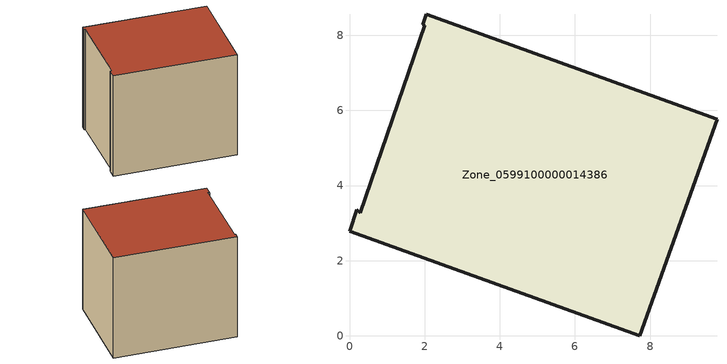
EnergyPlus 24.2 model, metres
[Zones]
Zone_0599100000014386
 floor ground (C_G): 0,2.79 0.2,3.35 0.29,3.28 2,8.27 1.95,8.28 2.05,8.56 9.78,5.77 7.73,0 z0.57
 wall outside (C_F): 2.05,8.56 1.95,8.28 2,8.27 0.29,3.28 0.2,3.35 0,2.79 7.73,0 9.78,5.77 2.05,8.56 z0.57:8.04
 roof outside (C_R): 0.2,3.35 0,2.79 7.73,0 9.78,5.77 2.05,8.56 1.95,8.28 2,8.27 0.29,3.28 z8.04
[BUILDING]
Pand.0599100000014386: North Axis=0; Terrain=City; Loads Convergence Tolerance Value=0.04; Temperature Convergence Tolerance Value=0.4; Solar Distribution=FullExterior; Maximum Number of Warmup Days=25; Minimum Number of Warmup Days=1
[Site:Location]
Rotterdam.The.Hague.AP_ZH_NLD Design_Conditions: Latitude=51.96; Longitude=4.45; Time Zone=1; Elevation=-4.5
[SITE:GROUNDTEMPERATURE:BUILDINGSURFACE]
18, 18, 18, 18, 18, 18, 18, 18, 18, 18, 18, 18
[MATERIAL] Thermal Absorptance=0.9; Solar Absorptance=0.7; Visible Absorptance=0.7
Name | Roughness | Thickness | Conductivity | Density | Specific Heat
G.TI.1965-1974 | MediumSmooth | 0.15 | 0.882353 | 540 | 1210
F.TI.1965-1974 | Rough | 0.3 | 0.697674 | 1920 | 840
R.TI.1965-1974 | MediumRough | 0.2 | 0.232558 | 1500 | 1000
[CONSTRUCTION]
C_G: G.TI.1965-1974
C_F: F.TI.1965-1974
C_R: R.TI.1965-1974
[ZONE]
Zone_0599100000014386: Type=1; Multiplier=1; Ceiling Height=Autocalculate; Volume=Autocalculate; Floor Area=autocalculate; Part of Total Floor Area=Yes
[ZONEINFILTRATION:DESIGNFLOWRATE]
Infil_Zone_0599100000014386: Zone or ZoneList or Space or SpaceList=Zone_0599100000014386; Schedule=AlwaysOn; Design Flow Rate Calculation Method=Flow/Area; Flow Rate per Floor Area=0.003; Constant Term Coefficient=1; Temperature Term Coefficient=0; Velocity Term Coefficient=0; Velocity Squared Term Coefficient=0
[HVACTEMPLATE:ZONE:IDEALLOADSAIRSYSTEM]
Zone_0599100000014386: Maximum Heating Supply Air Temperature=50; Minimum Cooling Supply Air Temperature=13; Maximum Heating Supply Air Humidity Ratio=0.0156; Minimum Cooling Supply Air Humidity Ratio=0.0077; Heating Limit=NoLimit; Cooling Limit=NoLimit; Dehumidification Control Type=ConstantSensibleHeatRatio; Cooling Sensible Heat Ratio=0.7; Dehumidification Setpoint=60; Humidification Control Type=None; Humidification Setpoint=30; Outdoor Air Method=None; Outdoor Air Flow Rate per Person=0.00944; Outdoor Air Flow Rate per Zone Floor Area=0; Outdoor Air Flow Rate per Zone=0; Demand Controlled Ventilation Type=None; Outdoor Air Economizer Type=NoEconomizer; Heat Recovery Type=None; Sensible Heat Recovery Effectiveness=0.7; Latent Heat Recovery Effectiveness=0.65
[ZONECONTROL:THERMOSTAT]
ThermostatControl_Zone_0599100000014386: Zone or ZoneList=Zone_0599100000014386; Control Type Schedule=DualSetpointControlType; Control 1=Thermostat_Zone_0599100000014386; Temperature Difference Between Cutout And Setpoint=0
[THERMOSTATSETPOINT:DUALSETPOINT]
Thermostat_Zone_0599100000014386: Heating Setpoint Temperature Schedule=HeatingSetpoint_Zone_0599100000014386; Cooling Setpoint Temperature Schedule=CoolingSetpoint_Zone_0599100000014386
[SCHEDULE:COMPACT]
HeatingSetpoint_Zone_0599100000014386: Through: 12/31, For: AllDays, Until: 24:00, 21
CoolingSetpoint_Zone_0599100000014386: Through: 12/31, For: AllDays, Until: 24:00, 24
DualSetpointControlType: Through: 12/31, For: AllDays, Until: 24:00, 4
AlwaysOn: Through: 12/31, For: AllDays, Until: 24:00, 1
